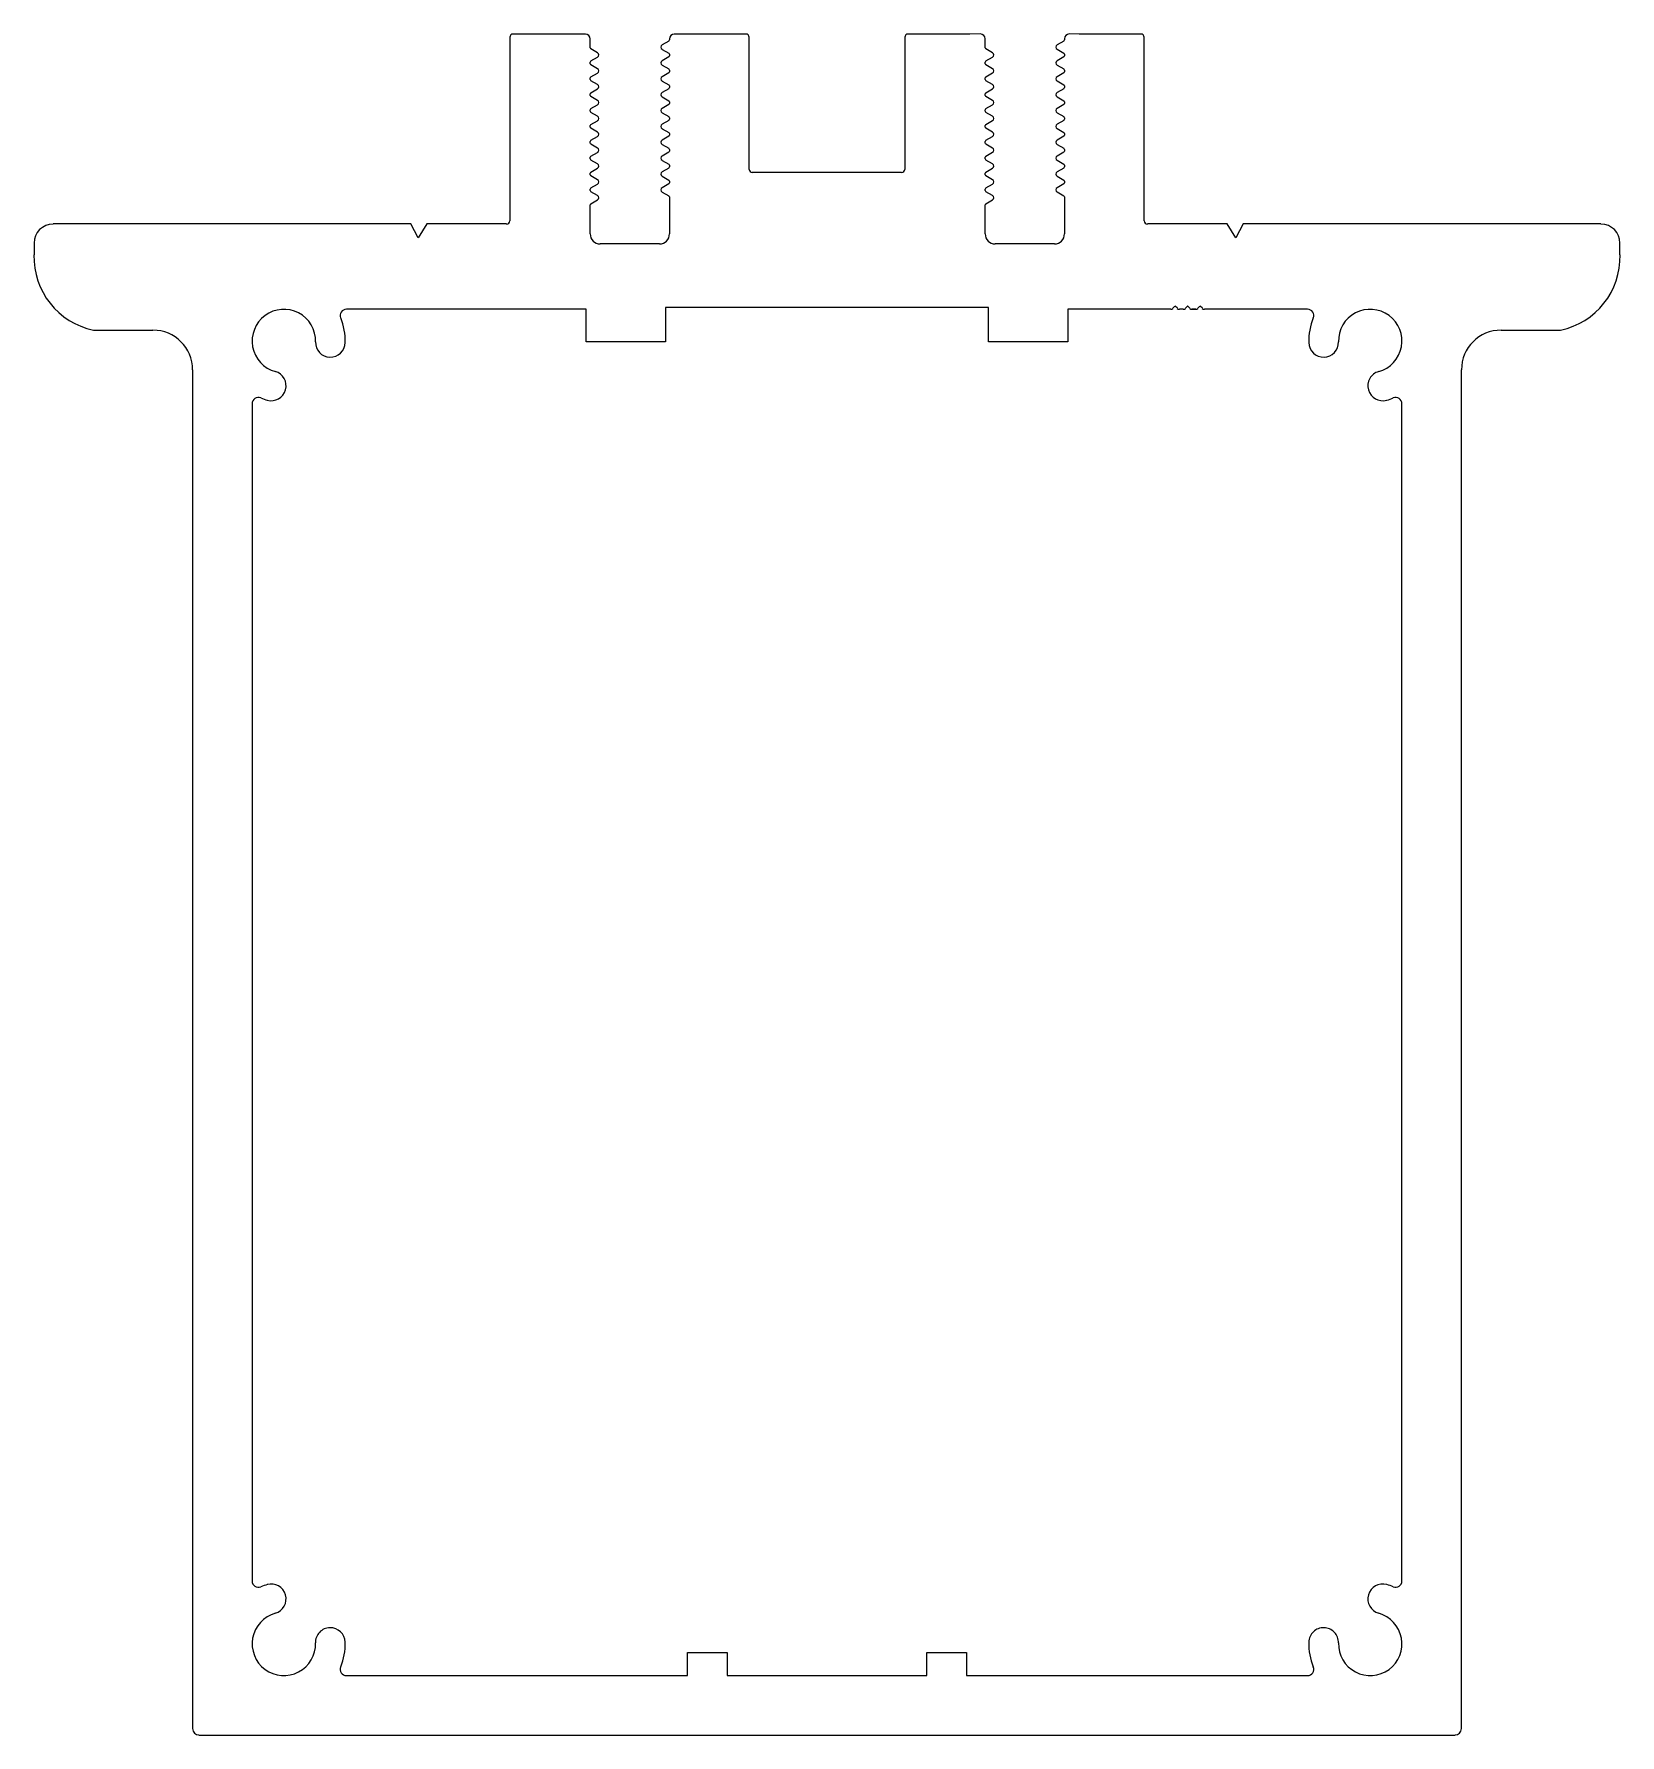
# Model space of a CAD drawing. Extents: x -64 to 63, y 14 to 150.
import ezdxf

# ---------------------------------------------------------------- set-up
doc = ezdxf.new("R2010")
doc.units = 0
doc.layers.add('1', color=7, linetype='CONTINUOUS')
doc.layers.add('5', color=7, linetype='CONTINUOUS')

msp = doc.modelspace()

# ---------------------------------------------------------------- linework, layer by layer
at = {"layer": '1', "color": 7, "linetype": 'CONTINUOUS'}
for p, q in [((-20.19, 128.37), (-39.4, 128.37)), ((-20.19, 125.77), (-20.19, 128.37)), ((12.01, 128.5), (-13.84, 128.5)), ((-13.84, 128.5), (-13.84, 125.77)), ((12.01, 125.77), (12.01, 128.5)), ((26.61, 128.37), (18.36, 128.37)), ((18.36, 128.37), (18.36, 125.77)), ((26.95, 128.62), (26.78, 128.45)), ((27.14, 128.45), (26.97, 128.62)), ((27.61, 128.37), (27.31, 128.37)), ((27.95, 128.62), (27.78, 128.45)), ((28.14, 128.45), (27.97, 128.62)), ((28.61, 128.37), (28.31, 128.37)), ((28.31, 128.37), (28.61, 128.37)), ((28.61, 128.37), (28.31, 128.37)), ((28.31, 128.37), (28.61, 128.37)), ((28.61, 128.37), (28.31, 128.37)), ((28.95, 128.62), (28.78, 128.45)), ((29.14, 128.45), (28.97, 128.62)), ((37.56, 128.37), (29.31, 128.37)), ((29.31, 128.37), (29.31, 128.37)), ((-13.84, 125.77), (-20.19, 125.77)), ((18.36, 125.77), (12.01, 125.77)), ((-46.95, 120.81), (-46.95, 26.55)), ((45.12, 26.55), (45.12, 120.81)), ((-12.1, 18.99), (-12.1, 20.84)), ((-12.1, 20.84), (-8.92, 20.84)), ((-8.92, 20.84), (-8.92, 18.99)), ((7.09, 18.99), (7.09, 20.84)), ((7.09, 20.84), (10.26, 20.84)), ((10.26, 20.84), (10.26, 18.99)), ((-39.4, 18.99), (-12.1, 18.99)), ((-8.92, 18.99), (7.09, 18.99)), ((10.26, 18.99), (23.91, 18.99)), ((23.91, 18.99), (37.56, 18.99))]:
    msp.add_line(p, q, dxfattribs=at)
for centre, radius, start, end in [((-44.41, 125.83), 2.54, 358.4607, 126.4482), ((-39.4, 127.87), 0.5, 90, 202.1188), ((26.61, 128.62), 0.25, 270, 315), ((26.96, 128.61), 0.008, 45, 135), ((27.31, 128.62), 0.25, 225, 270), ((27.61, 128.62), 0.25, 270, 315), ((27.96, 128.61), 0.008, 45, 135), ((28.31, 128.62), 0.25, 225, 270), ((28.61, 128.62), 0.25, 270, 315), ((28.96, 128.61), 0.008, 45, 135), ((29.31, 128.62), 0.25, 225, 270), ((37.56, 127.87), 0.5, 337.8812, 90), ((42.58, 125.83), 2.54, 53.5518, 181.5393), ((-44.41, 125.83), 2.54, 126.4482, 254.4358), ((-44.41, 125.83), 4.92, 358.4607, 22.1188), ((42.58, 125.83), 4.92, 157.8812, 181.5393), ((42.58, 125.83), 2.54, 285.5642, 53.5518), ((-40.69, 125.73), 1.19, 178.4607, 358.4607), ((38.85, 125.73), 1.19, 181.5393, 1.5393), ((-45.42, 122.24), 1.19, 344.4358, 74.4358), ((43.58, 122.24), 1.19, 105.5642, 195.5642), ((-46.45, 120.81), 0.5, 67.8812, 180), ((-44.41, 125.83), 4.92, 247.8812, 254.4358), ((-45.42, 122.24), 1.19, 254.4358, 344.4358), ((43.58, 122.24), 1.19, 195.5642, 285.5642), ((42.58, 125.83), 4.92, 285.5642, 292.1188), ((44.62, 120.81), 0.5, 360, 112.1188), ((-46.45, 26.55), 0.5, 180, 292.1188), ((-44.41, 21.53), 4.92, 105.5642, 112.1188), ((-45.42, 25.13), 1.19, 285.5642, 105.5642), ((43.58, 25.13), 1.19, 74.4358, 254.4358), ((42.58, 21.53), 4.92, 67.8812, 74.4358), ((44.62, 26.55), 0.5, 247.8812, 360), ((-44.41, 21.53), 2.54, 105.5642, 233.5518), ((42.58, 21.53), 2.54, 306.4482, 74.4358), ((-40.69, 21.63), 1.19, 91.5393, 181.5393), ((-40.69, 21.63), 1.19, 1.5393, 91.5393), ((38.85, 21.63), 1.19, 88.4607, 178.4607), ((38.85, 21.63), 1.19, 358.4607, 88.4607), ((-44.41, 21.53), 2.54, 233.5518, 1.5393), ((-44.41, 21.53), 4.92, 337.8812, 1.5393), ((42.58, 21.53), 4.92, 178.4607, 202.1188), ((42.58, 21.53), 2.54, 178.4607, 306.4482), ((-39.4, 19.49), 0.5, 157.8812, 270), ((37.56, 19.49), 0.5, 270, 22.1188)]:
    msp.add_arc(centre, radius, start, end, dxfattribs=at)
at = {"layer": '5', "color": 7, "linetype": 'CONTINUOUS'}
for p, q in [((-26.32, 150.15), (-26.32, 135.45)), ((-20.26, 150.4), (-26.06, 150.4)), ((-19.88, 149.3), (-19.88, 150.02)), ((-13.58, 149.84), (-14.12, 149.53)), ((-13.53, 150.02), (-13.53, 149.93)), ((-7.4, 150.4), (-13.15, 150.4)), ((-7.15, 139.57), (-7.15, 150.15)), ((5.32, 150.15), (5.32, 139.57)), ((10.53, 150.4), (5.57, 150.4)), ((11.37, 150.41), (10.53, 150.4)), ((11.75, 149.3), (11.75, 150.03)), ((18.05, 149.84), (17.52, 149.53)), ((18.1, 150.03), (18.1, 149.93)), ((19.27, 150.4), (18.48, 150.41)), ((24.23, 150.4), (19.27, 150.4)), ((24.48, 135.45), (24.48, 150.15)), ((-19.3, 148.9), (-19.83, 149.21)), ((-19.83, 148.25), (-19.3, 148.55)), ((-14.12, 149.18), (-13.58, 148.88)), ((-13.58, 148.57), (-14.12, 148.26)), ((-13.53, 148.79), (-13.53, 148.66)), ((12.34, 148.9), (11.8, 149.21)), ((11.8, 148.25), (12.34, 148.56)), ((17.52, 149.19), (18.05, 148.88)), ((18.05, 148.57), (17.52, 148.26)), ((18.1, 148.79), (18.1, 148.66)), ((-19.88, 148.03), (-19.88, 148.16)), ((-19.3, 147.63), (-19.83, 147.94)), ((-19.83, 146.98), (-19.3, 147.28)), ((-14.12, 147.91), (-13.58, 147.61)), ((-13.58, 147.3), (-14.12, 146.99)), ((-13.53, 147.52), (-13.53, 147.39)), ((11.75, 148.03), (11.75, 148.16)), ((12.34, 147.63), (11.8, 147.94)), ((11.8, 146.98), (12.34, 147.29)), ((17.52, 147.92), (18.05, 147.61)), ((18.05, 147.3), (17.52, 146.99)), ((18.1, 147.52), (18.1, 147.39)), ((-19.88, 146.76), (-19.88, 146.89)), ((-19.3, 146.36), (-19.83, 146.67)), ((-19.83, 145.71), (-19.3, 146.01)), ((-14.12, 146.64), (-13.58, 146.34)), ((-13.58, 146.03), (-14.12, 145.72)), ((-13.53, 146.25), (-13.53, 146.12)), ((11.75, 146.76), (11.75, 146.89)), ((12.34, 146.36), (11.8, 146.67)), ((11.8, 145.71), (12.34, 146.02)), ((17.52, 146.65), (18.05, 146.34)), ((18.05, 146.03), (17.52, 145.72)), ((18.1, 146.25), (18.1, 146.12)), ((-19.88, 145.49), (-19.88, 145.62)), ((-19.88, 144.22), (-19.88, 144.35)), ((-19.3, 145.09), (-19.83, 145.4)), ((-19.83, 144.44), (-19.3, 144.74)), ((-14.12, 145.37), (-13.58, 145.07)), ((-13.58, 144.76), (-14.12, 144.45)), ((-13.53, 144.98), (-13.53, 144.85)), ((11.75, 145.49), (11.75, 145.62)), ((11.75, 144.22), (11.75, 144.35)), ((12.34, 145.09), (11.8, 145.4)), ((11.8, 144.44), (12.34, 144.75)), ((17.52, 145.38), (18.05, 145.07)), ((18.05, 144.76), (17.52, 144.45)), ((18.1, 144.98), (18.1, 144.85)), ((-19.88, 142.95), (-19.88, 143.08)), ((-19.3, 143.82), (-19.83, 144.13)), ((-19.83, 143.17), (-19.3, 143.47)), ((-14.12, 144.1), (-13.58, 143.8)), ((-13.58, 143.49), (-14.12, 143.18)), ((-13.53, 143.71), (-13.53, 143.58)), ((11.75, 142.95), (11.75, 143.08)), ((12.34, 143.82), (11.8, 144.13)), ((11.8, 143.17), (12.34, 143.48)), ((17.52, 144.11), (18.05, 143.8)), ((18.05, 143.49), (17.52, 143.18)), ((18.1, 143.71), (18.1, 143.58)), ((-19.88, 141.68), (-19.88, 141.81)), ((-19.3, 142.55), (-19.83, 142.86)), ((-19.83, 141.9), (-19.3, 142.2)), ((-14.12, 142.83), (-13.58, 142.53)), ((-13.58, 142.22), (-14.12, 141.91)), ((-13.53, 142.44), (-13.53, 142.31)), ((11.75, 141.68), (11.75, 141.81)), ((12.34, 142.55), (11.8, 142.86)), ((11.8, 141.9), (12.34, 142.21)), ((17.52, 142.84), (18.05, 142.53)), ((18.05, 142.22), (17.52, 141.91)), ((18.1, 142.44), (18.1, 142.31)), ((-19.88, 140.41), (-19.88, 140.54)), ((-19.3, 141.28), (-19.83, 141.59)), ((-19.83, 140.63), (-19.3, 140.93)), ((-19.3, 140.01), (-19.83, 140.32)), ((-14.12, 141.56), (-13.58, 141.26)), ((-13.58, 140.95), (-14.12, 140.64)), ((-14.12, 140.29), (-13.58, 139.99)), ((-13.53, 141.17), (-13.53, 141.04)), ((11.75, 140.41), (11.75, 140.54)), ((12.34, 141.28), (11.8, 141.59)), ((11.8, 140.63), (12.34, 140.94)), ((12.34, 140.01), (11.8, 140.32)), ((17.52, 141.57), (18.05, 141.26)), ((18.05, 140.95), (17.52, 140.64)), ((17.52, 140.3), (18.05, 139.99)), ((18.1, 141.17), (18.1, 141.04)), ((-19.88, 139.14), (-19.88, 139.27)), ((-19.83, 139.36), (-19.3, 139.66)), ((-19.3, 138.74), (-19.83, 139.05)), ((-13.58, 139.68), (-14.12, 139.37)), ((-14.12, 139.02), (-13.58, 138.72)), ((-13.53, 139.9), (-13.53, 139.77)), ((5.06, 139.32), (-6.9, 139.32)), ((11.75, 139.14), (11.75, 139.27)), ((11.8, 139.36), (12.34, 139.67)), ((12.34, 138.74), (11.8, 139.05)), ((18.05, 139.68), (17.52, 139.37)), ((17.52, 139.03), (18.05, 138.72)), ((18.1, 139.9), (18.1, 139.77)), ((-19.88, 137.87), (-19.88, 138)), ((-19.83, 138.09), (-19.3, 138.39)), ((-19.3, 137.47), (-19.83, 137.78)), ((-13.58, 138.41), (-14.12, 138.1)), ((-14.12, 137.75), (-13.58, 137.45)), ((-13.53, 138.63), (-13.53, 138.5)), ((11.75, 137.87), (11.75, 138)), ((11.8, 138.09), (12.34, 138.4)), ((12.34, 137.47), (11.8, 137.78)), ((18.05, 138.41), (17.52, 138.1)), ((17.52, 137.76), (18.05, 137.45)), ((18.1, 138.63), (18.1, 138.5)), ((-19.88, 134.4), (-19.88, 136.73)), ((-19.83, 136.82), (-19.3, 137.12)), ((-13.53, 137.36), (-13.53, 134.4)), ((11.75, 134.4), (11.75, 136.73)), ((11.8, 136.82), (12.34, 137.13)), ((18.1, 137.36), (18.1, 134.4)), ((-34.25, 135.2), (-62.89, 135.2)), ((-33.65, 134.1), (-34.25, 135.2)), ((-32.95, 135.2), (-33.65, 134.1)), ((-26.57, 135.2), (-32.95, 135.2)), ((31.12, 135.2), (24.74, 135.2)), ((31.82, 134.1), (31.12, 135.2)), ((32.42, 135.2), (31.82, 134.1)), ((61.06, 135.2), (32.42, 135.2)), ((-64.41, 133.67), (-64.41, 132.74)), ((-14.33, 133.6), (-19.08, 133.6)), ((17.3, 133.6), (12.55, 133.6)), ((62.58, 132.74), (62.58, 133.67)), ((-59.65, 126.7), (-54.89, 126.7)), ((53.06, 126.7), (57.82, 126.7)), ((-51.72, 123.53), (-51.72, 14.74)), ((49.88, 14.74), (49.88, 123.53)), ((-51.21, 14.23), (49.38, 14.23))]:
    msp.add_line(p, q, dxfattribs=at)
for centre, radius, start, end in [((-26.06, 150.15), 0.254, 90, 180), ((-20.26, 150.02), 0.381, 0, 90), ((-13.63, 149.93), 0.1, 300, 0), ((-13.15, 150.02), 0.381, 90, 180), ((-7.4, 150.15), 0.254, 0, 90), ((5.57, 150.15), 0.254, 90, 180), ((11.37, 150.03), 0.381, 0, 90), ((18, 149.93), 0.1, 300, 0), ((18.48, 150.03), 0.381, 90, 180), ((24.23, 150.15), 0.254, 0, 90), ((-19.78, 149.3), 0.1, 180, 240), ((-19.4, 148.73), 0.2, 300, 60), ((-14.02, 149.36), 0.2, 120, 240), ((-13.63, 148.79), 0.1, 0, 60), ((-13.63, 148.66), 0.1, 300, 0), ((11.85, 149.3), 0.1, 180, 240), ((12.24, 148.73), 0.2, 300, 60), ((17.62, 149.36), 0.2, 120, 240), ((18, 148.79), 0.1, 360, 60), ((18, 148.66), 0.1, 300, 0), ((-19.78, 148.16), 0.1, 120, 180), ((-19.78, 148.03), 0.1, 180, 240), ((-19.4, 147.46), 0.2, 300, 60), ((-14.02, 148.09), 0.2, 120, 240), ((-13.63, 147.52), 0.1, 360, 60), ((-13.63, 147.39), 0.1, 300, 0), ((11.85, 148.16), 0.1, 120, 180), ((11.85, 148.03), 0.1, 180, 240), ((12.24, 147.46), 0.2, 300, 60), ((17.62, 148.09), 0.2, 120, 240), ((18, 147.52), 0.1, 0, 60), ((18, 147.39), 0.1, 300, 0), ((-19.78, 146.89), 0.1, 120, 180), ((-19.78, 146.76), 0.1, 180, 240), ((-19.4, 146.19), 0.2, 300, 60), ((-14.02, 146.82), 0.2, 120, 240), ((-14.02, 145.55), 0.2, 120, 240), ((-13.63, 146.25), 0.1, 360, 60), ((-13.63, 146.12), 0.1, 300, 0), ((11.85, 146.89), 0.1, 120, 180), ((11.85, 146.76), 0.1, 180, 240), ((11.85, 145.62), 0.1, 120, 180), ((12.24, 146.19), 0.2, 300, 60), ((17.62, 146.82), 0.2, 120, 240), ((17.62, 145.55), 0.2, 120, 240), ((18, 146.25), 0.1, 0, 60), ((18, 146.12), 0.1, 300, 0), ((-19.78, 145.62), 0.1, 120, 180), ((-19.78, 145.49), 0.1, 180, 240), ((-19.78, 144.35), 0.1, 120, 180), ((-19.4, 144.92), 0.2, 300, 60), ((-14.02, 144.28), 0.2, 120, 240), ((-13.63, 144.98), 0.1, 360, 60), ((-13.63, 144.85), 0.1, 300, 360), ((11.85, 145.49), 0.1, 180, 240), ((11.85, 144.35), 0.1, 120, 180), ((12.24, 144.92), 0.2, 300, 60), ((17.62, 144.28), 0.2, 120, 240), ((18, 144.98), 0.1, 0, 60), ((18, 144.85), 0.1, 300, 0), ((-19.78, 144.22), 0.1, 180, 240), ((-19.78, 143.08), 0.1, 120, 180), ((-19.4, 143.65), 0.2, 300, 60), ((-14.02, 143.01), 0.2, 120, 240), ((-13.63, 143.71), 0.1, 360, 60), ((-13.63, 143.58), 0.1, 300, 0), ((11.85, 144.22), 0.1, 180, 240), ((11.85, 143.08), 0.1, 120, 180), ((12.24, 143.65), 0.2, 300, 60), ((17.62, 143.01), 0.2, 120, 240), ((18, 143.71), 0.1, 0, 60), ((18, 143.58), 0.1, 300, 0), ((-19.78, 142.95), 0.1, 180, 240), ((-19.78, 141.81), 0.1, 120, 180), ((-19.78, 141.68), 0.1, 180, 240), ((-19.4, 142.38), 0.2, 300, 60), ((-14.02, 141.74), 0.2, 120, 240), ((-13.63, 142.44), 0.1, 0, 60), ((-13.63, 142.31), 0.1, 300, 0), ((11.85, 142.95), 0.1, 180, 240), ((11.85, 141.81), 0.1, 120, 180), ((11.85, 141.68), 0.1, 180, 240), ((12.24, 142.38), 0.2, 300, 60), ((17.62, 141.74), 0.2, 120, 240), ((18, 142.44), 0.1, 0, 60), ((18, 142.31), 0.1, 300, 0), ((-19.78, 140.54), 0.1, 120, 180), ((-19.78, 140.41), 0.1, 180, 240), ((-19.4, 141.11), 0.2, 300, 60), ((-14.02, 140.47), 0.2, 120, 240), ((-13.63, 141.17), 0.1, 360, 60), ((-13.63, 141.04), 0.1, 300, 0), ((11.85, 140.54), 0.1, 120, 180), ((11.85, 140.41), 0.1, 180, 240), ((12.24, 141.11), 0.2, 300, 60), ((17.62, 140.47), 0.2, 120, 240), ((18, 141.17), 0.1, 360, 60), ((18, 141.04), 0.1, 300, 0), ((-19.78, 139.27), 0.1, 120, 180), ((-19.78, 139.14), 0.1, 180, 240), ((-19.4, 139.84), 0.2, 300, 60), ((-14.02, 139.2), 0.2, 120, 240), ((-13.63, 139.9), 0.1, 360, 60), ((-13.63, 139.77), 0.1, 300, 0), ((-6.9, 139.57), 0.254, 180, 270), ((5.06, 139.57), 0.254, 270, 360), ((11.85, 139.27), 0.1, 120, 180), ((11.85, 139.14), 0.1, 180, 240), ((12.24, 139.84), 0.2, 300, 60), ((17.62, 139.2), 0.2, 120, 240), ((18, 139.9), 0.1, 0, 60), ((18, 139.77), 0.1, 300, 0), ((-19.78, 138), 0.1, 120, 180), ((-19.78, 137.87), 0.1, 180, 240), ((-19.4, 138.57), 0.2, 300, 60), ((-14.02, 137.93), 0.2, 120, 240), ((-13.63, 138.63), 0.1, 0, 60), ((-13.63, 138.5), 0.1, 300, 360), ((11.85, 138), 0.1, 120, 180), ((11.85, 137.87), 0.1, 180, 240), ((12.24, 138.57), 0.2, 300, 60), ((17.62, 137.93), 0.2, 120, 240), ((18, 138.63), 0.1, 0, 60), ((18, 138.5), 0.1, 300, 0), ((-19.78, 136.73), 0.1, 120, 180), ((-19.4, 137.3), 0.2, 300, 60), ((-13.63, 137.36), 0.1, 360, 60), ((11.85, 136.73), 0.1, 120, 180), ((12.24, 137.3), 0.2, 300, 60), ((18, 137.36), 0.1, 0, 60), ((-62.89, 133.67), 1.52, 90, 180), ((-26.57, 135.45), 0.254, 270, 0), ((24.74, 135.45), 0.254, 180, 270), ((61.06, 133.67), 1.52, 360, 90), ((-19.08, 134.4), 0.8, 180, 270), ((-14.33, 134.4), 0.8, 270, 360), ((12.55, 134.4), 0.8, 180, 270), ((17.3, 134.4), 0.8, 270, 360), ((-58.42, 132.57), 6, 178.3861, 258.1473), ((56.59, 132.57), 6, 281.8527, 1.6139), ((-54.89, 123.53), 3.17, 0, 90), ((53.06, 123.53), 3.17, 90, 180), ((-51.21, 14.74), 0.508, 180, 270), ((49.38, 14.74), 0.508, 270, 0)]:
    msp.add_arc(centre, radius, start, end, dxfattribs=at)

doc.saveas('drawing.dxf')
